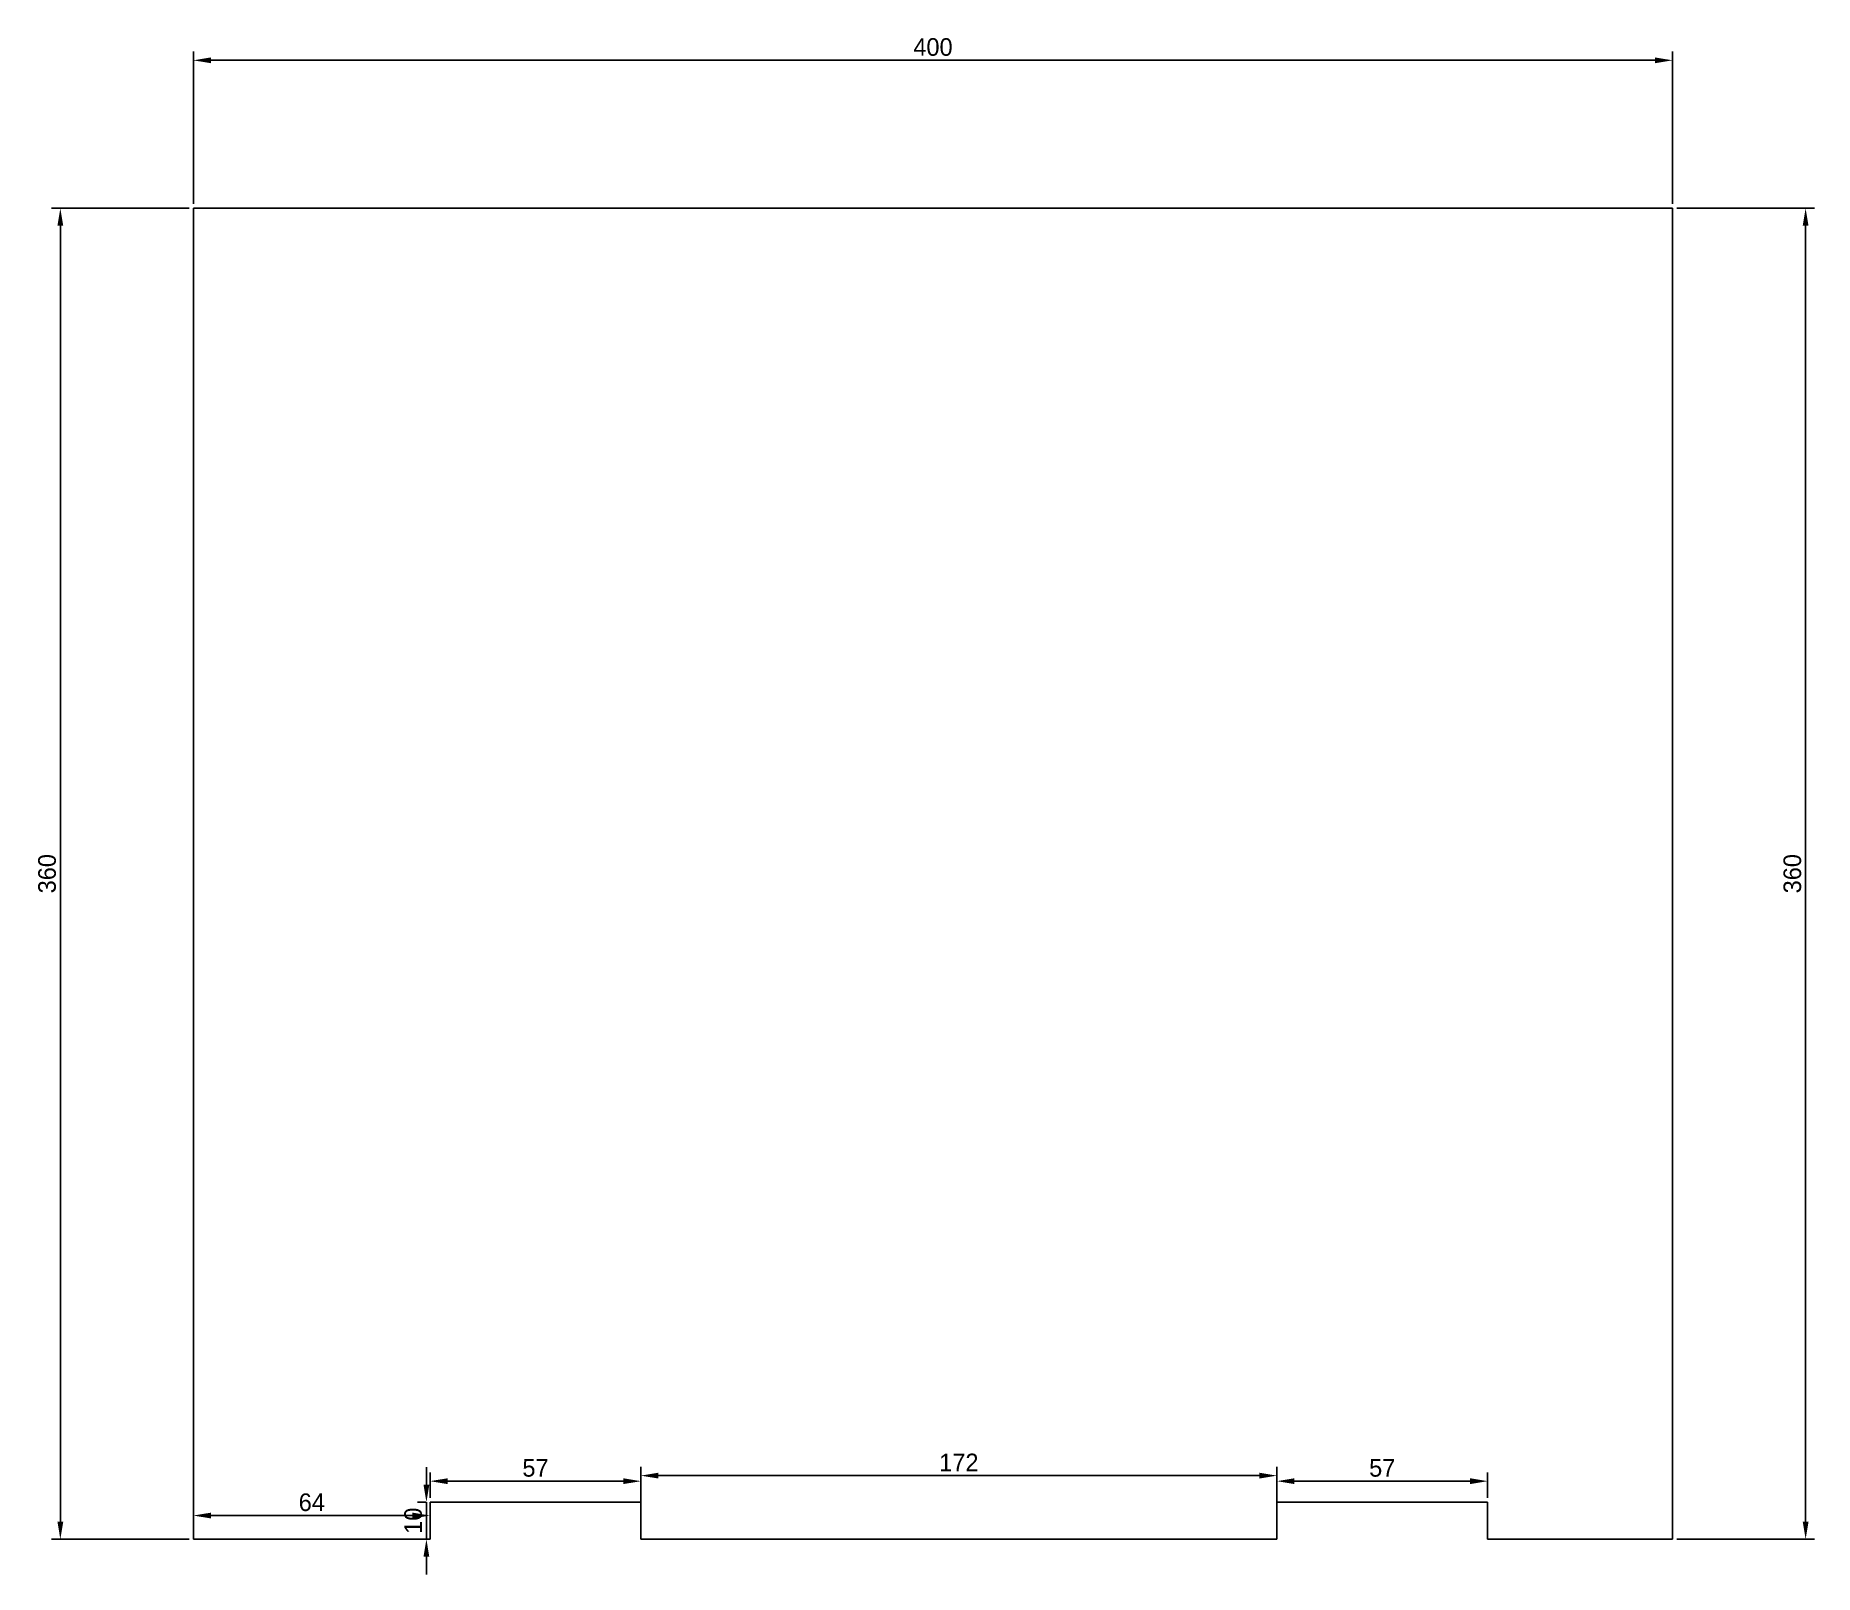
# Model space of a CAD drawing. Header units: millimetres. Extents: x -42 to 439, y -9 to 408.
import ezdxf

# ---------------------------------------------------------------- set-up
doc = ezdxf.new("R2010")
doc.units = ezdxf.units.MM
doc.layers.add('Dimensions', color=7, linetype='Continuous')
doc.layers.add('piano di schizzo 01', color=7, linetype='Continuous')
doc.dimstyles.new('ISO-25', dxfattribs={"dimtxt": 2.5, "dimasz": 2.5, "dimexe": 1.25, "dimexo": 0.625, "dimtad": 1, "dimtxsty": 'Standard', "dimcen": 2.5, "dimadec": 0, "dimazin": 0, "dimtfac": 1, "dimtmove": 0, "dimatfit": 3, "dimfxl": 1, "dimarcsym": 0})

# ---------------------------------------------------------------- blocks, each defined once
blk = doc.blocks.new('*D1')
at = {"layer": 'Defpoints', "color": 0}
for p in [(351, 16.7), (294, 11), (351, 11)]:
    blk.add_point(p, dxfattribs=at)
at = {"layer": 'Dimensions', "color": 140, "lineweight": -2}
for p, q in [((294, 12.19), (294, 19.08)), ((298.76, 16.7), (346.24, 16.7)), ((351, 12.19), (351, 19.08))]:
    blk.add_line(p, q, dxfattribs=at)
at = {"layer": 'Dimensions', "color": 140}
for points in [[(298.76, 17.49), (298.76, 15.91), (294, 16.7)], [(346.24, 15.91), (346.24, 17.49), (351, 16.7)]]:
    blk.add_solid(points, dxfattribs=at)
at = {"layer": 'Dimensions', "color": 140, "insert": (322.5, 20.27), "char_height": 4.762, "attachment_point": 5}
blk.add_mtext('57', dxfattribs=at)
blk = doc.blocks.new('*D2')
at = {"layer": 'Defpoints', "color": 0}
for p in [(294, 18.2), (122, 1), (294, 1)]:
    blk.add_point(p, dxfattribs=at)
at = {"layer": 'Dimensions', "color": 140, "lineweight": -2}
for p, q in [((122, 2.19), (122, 20.58)), ((294, 2.19), (294, 20.58)), ((126.76, 18.2), (289.24, 18.2))]:
    blk.add_line(p, q, dxfattribs=at)
at = {"layer": 'Dimensions', "color": 140}
for points in [[(126.76, 18.99), (126.76, 17.41), (122, 18.2)], [(289.24, 17.41), (289.24, 18.99), (294, 18.2)]]:
    blk.add_solid(points, dxfattribs=at)
at = {"layer": 'Dimensions', "color": 140, "insert": (208, 21.77), "char_height": 4.762, "attachment_point": 5}
blk.add_mtext('172', dxfattribs=at)
blk = doc.blocks.new('*D3')
at = {"layer": 'Defpoints', "color": 0}
for p in [(122, 16.7), (65, 11), (122, 11)]:
    blk.add_point(p, dxfattribs=at)
at = {"layer": 'Dimensions', "color": 140, "lineweight": -2}
for p, q in [((65, 12.19), (65, 19.08)), ((69.76, 16.7), (117.24, 16.7)), ((122, 12.19), (122, 19.08))]:
    blk.add_line(p, q, dxfattribs=at)
at = {"layer": 'Dimensions', "color": 140}
for points in [[(69.76, 17.49), (69.76, 15.91), (65, 16.7)], [(117.24, 15.91), (117.24, 17.49), (122, 16.7)]]:
    blk.add_solid(points, dxfattribs=at)
at = {"layer": 'Dimensions', "color": 140, "insert": (93.5, 20.27), "char_height": 4.762, "attachment_point": 5}
blk.add_mtext('57', dxfattribs=at)
blk = doc.blocks.new('*D4')
at = {"layer": 'Defpoints', "color": 0}
for p in [(65, 7.4), (1, 1), (65, 1)]:
    blk.add_point(p, dxfattribs=at)
at = {"layer": 'Dimensions', "color": 140, "lineweight": -2}
for p, q in [((1, 2.19), (1, 9.78)), ((65, 2.19), (65, 9.78)), ((5.76, 7.4), (60.24, 7.4))]:
    blk.add_line(p, q, dxfattribs=at)
at = {"layer": 'Dimensions', "color": 140}
for points in [[(5.76, 8.19), (5.76, 6.61), (1, 7.4)], [(60.24, 6.61), (60.24, 8.19), (65, 7.4)]]:
    blk.add_solid(points, dxfattribs=at)
at = {"layer": 'Dimensions', "color": 140, "insert": (33, 10.97), "char_height": 4.762, "attachment_point": 5}
blk.add_mtext('64', dxfattribs=at)
blk = doc.blocks.new('*D5')
at = {"layer": 'Defpoints', "color": 0}
for p in [(401, 401), (1, 361), (401, 361)]:
    blk.add_point(p, dxfattribs=at)
at = {"layer": 'Dimensions', "color": 140, "lineweight": -2}
for p, q in [((1, 362.19), (1, 403.38)), ((5.76, 401), (396.24, 401)), ((401, 362.19), (401, 403.38))]:
    blk.add_line(p, q, dxfattribs=at)
at = {"layer": 'Dimensions', "color": 140}
for points in [[(5.76, 401.79), (5.76, 400.21), (1, 401)], [(396.24, 400.21), (396.24, 401.79), (401, 401)]]:
    blk.add_solid(points, dxfattribs=at)
at = {"layer": 'Dimensions', "color": 140, "insert": (201, 404.57), "char_height": 4.762, "attachment_point": 5}
blk.add_mtext('400', dxfattribs=at)
blk = doc.blocks.new('*D6')
at = {"layer": 'Defpoints', "color": 0}
for p in [(64, 11), (65, 11), (65, 1)]:
    blk.add_point(p, dxfattribs=at)
at = {"layer": 'Dimensions', "color": 140, "lineweight": -2}
for p, q in [((64, 15.76), (64, 20.52)), ((63.81, 11), (61.62, 11)), ((64, 1), (64, 11)), ((63.81, 1), (61.62, 1)), ((64, -3.76), (64, -8.52))]:
    blk.add_line(p, q, dxfattribs=at)
at = {"layer": 'Dimensions', "color": 140}
for points in [[(63.21, 15.76), (64.79, 15.76), (64, 11)], [(64.79, -3.76), (63.21, -3.76), (64, 1)]]:
    blk.add_solid(points, dxfattribs=at)
at = {"layer": 'Dimensions', "color": 140, "insert": (60.43, 6), "char_height": 4.762, "attachment_point": 5, "rotation": 90}
blk.add_mtext('10', dxfattribs=at)
blk = doc.blocks.new('*D7')
at = {"layer": 'Defpoints', "color": 0}
for p in [(401, 361), (401, 1), (437, 1)]:
    blk.add_point(p, dxfattribs=at)
at = {"layer": 'Dimensions', "color": 140, "lineweight": -2}
for p, q in [((402.19, 361), (439.38, 361)), ((437, 356.24), (437, 5.76)), ((402.19, 1), (439.38, 1))]:
    blk.add_line(p, q, dxfattribs=at)
at = {"layer": 'Dimensions', "color": 140}
for points in [[(437.79, 356.24), (436.21, 356.24), (437, 361)], [(436.21, 5.76), (437.79, 5.76), (437, 1)]]:
    blk.add_solid(points, dxfattribs=at)
at = {"layer": 'Dimensions', "color": 140, "insert": (433.43, 181), "char_height": 4.762, "attachment_point": 5, "rotation": 90}
blk.add_mtext('360', dxfattribs=at)
blk = doc.blocks.new('*D8')
at = {"layer": 'Defpoints', "color": 0}
for p in [(-35, 361), (1, 361), (1, 1)]:
    blk.add_point(p, dxfattribs=at)
at = {"layer": 'Dimensions', "color": 140, "lineweight": -2}
for p, q in [((-0.19, 361), (-37.38, 361)), ((-35, 5.76), (-35, 356.24)), ((-0.19, 1), (-37.38, 1))]:
    blk.add_line(p, q, dxfattribs=at)
at = {"layer": 'Dimensions', "color": 140}
for points in [[(-34.21, 356.24), (-35.79, 356.24), (-35, 361)], [(-35.79, 5.76), (-34.21, 5.76), (-35, 1)]]:
    blk.add_solid(points, dxfattribs=at)
at = {"layer": 'Dimensions', "color": 140, "insert": (-38.57, 181), "char_height": 4.762, "attachment_point": 5, "rotation": 90}
blk.add_mtext('360', dxfattribs=at)

msp = doc.modelspace()

# ---------------------------------------------------------------- linework, layer by layer
at = {"layer": 'piano di schizzo 01'}
for p, q in [((1, 361), (401, 361)), ((1, 1), (1, 361)), ((401, 361), (401, 1)), ((65, 11), (122, 11)), ((65, 1), (65, 11)), ((122, 11), (122, 1)), ((294, 11), (351, 11)), ((294, 1), (294, 11)), ((351, 11), (351, 1)), ((1, 1), (65, 1)), ((122, 1), (294, 1)), ((351, 1), (401, 1))]:
    msp.add_line(p, q, dxfattribs=at)

# ---------------------------------------------------------------- dimensions: what is measured, and where the dimension line sits
at = {"layer": 'Dimensions'}
for base, p1, p2, angle, picture, middle in [((401, 401), (1, 361), (401, 361), 0, '*D5', (201, 401)), ((-35, 361), (1, 1), (1, 361), 90, '*D8', (-35, 181)), ((437, 1), (401, 361), (401, 1), 270, '*D7', (437, 181)), ((294, 18.2), (122, 1), (294, 1), 0, '*D2', (208, 18.2)), ((64, 11), (65, 1), (65, 11), 90, '*D6', (64, 6)), ((122, 16.7), (65, 11), (122, 11), 0, '*D3', (93.5, 16.7)), ((351, 16.7), (294, 11), (351, 11), 360, '*D1', (322.5, 16.7)), ((65, 7.4), (1, 1), (65, 1), 0, '*D4', (33, 7.4))]:
    dim = msp.add_linear_dim(base=base, p1=p1, p2=p2, angle=angle, dimstyle='ISO-25', override={"dimscale": 1.904762, "dimdec": 3, "dimzin": 8, "dimlunit": 2, "dimclrd": 140, "dimclre": 140, "dimclrt": 140}, dxfattribs=at)
    dim.commit()
    dim.dimension.update_dxf_attribs({"geometry": picture, "text_midpoint": middle, "dimtype": 161})

doc.saveas('drawing.dxf')
